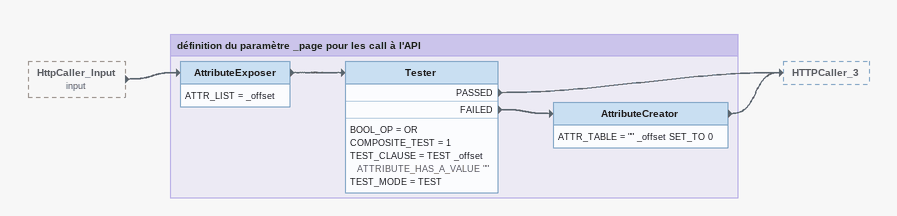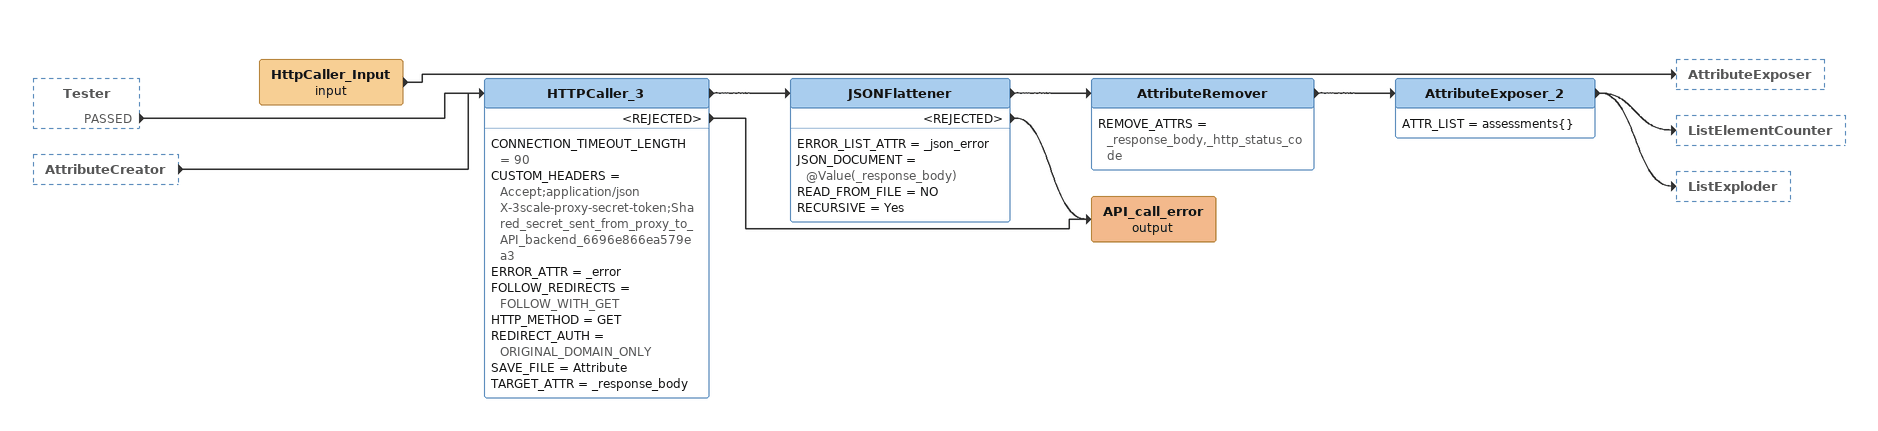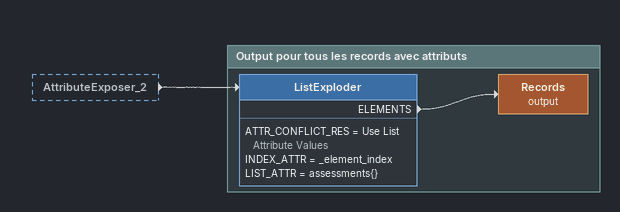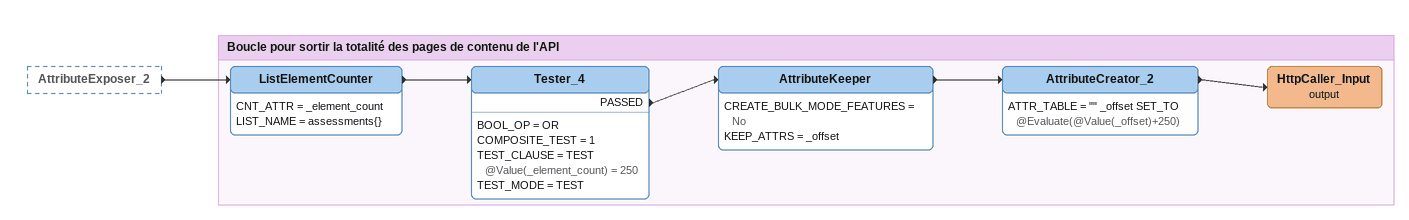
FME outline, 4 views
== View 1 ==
HttpCaller_Input (input) [outside]
    -> AttributeExposer

Bookmark: définition du paramètre _page pour les call à l'API
AttributeExposer
    ATTR_LIST = _offset
    -> Tester
Tester
    BOOL_OP = OR
    COMPOSITE_TEST = 1
    TEST_CLAUSE = TEST _offset ATTRIBUTE_HAS_A_VALUE ""
    TEST_MODE = TEST
    PASSED -> HTTPCaller_3
    FAILED -> AttributeCreator
AttributeCreator
    ATTR_TABLE = "" _offset SET_TO 0
    -> HTTPCaller_3

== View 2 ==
Tester [outside]
    PASSED -> HTTPCaller_3
AttributeCreator [outside]
    -> HTTPCaller_3
HttpCaller_Input (input)
    -> AttributeExposer
HTTPCaller_3
    CONNECTION_TIMEOUT_LENGTH = 90
    CUSTOM_HEADERS = Accept;application/json X-3scale-proxy-secret-token;Shared_secret_sent_from_proxy_to_API_backend_6696e866ea579ea3
    ERROR_ATTR = _error
    FOLLOW_REDIRECTS = FOLLOW_WITH_GET
    HTTP_METHOD = GET
    REDIRECT_AUTH = ORIGINAL_DOMAIN_ONLY
    SAVE_FILE = Attribute
    TARGET_ATTR = _response_body
    -> JSONFlattener
    <REJECTED> -> API_call_error (output)
JSONFlattener
    ERROR_LIST_ATTR = _json_error
    JSON_DOCUMENT = @Value(_response_body)
    READ_FROM_FILE = NO
    RECURSIVE = Yes
    -> AttributeRemover
    <REJECTED> -> API_call_error (output)
AttributeRemover
    REMOVE_ATTRS = _response_body,_http_status_code
    -> AttributeExposer_2
AttributeExposer_2
    ATTR_LIST = assessments{}
    -> ListElementCounter
    -> ListExploder
API_call_error (output)

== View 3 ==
AttributeExposer_2 [outside]
    -> ListExploder

Bookmark: Output pour tous les records avec attributs
ListExploder
    ATTR_CONFLICT_RES = Use List Attribute Values
    INDEX_ATTR = _element_index
    LIST_ATTR = assessments{}
    ELEMENTS -> Records (output)
Records (output)

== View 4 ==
AttributeExposer_2 [outside]
    -> ListElementCounter

Bookmark: Boucle pour sortir la totalité des pages de contenu de l'API
ListElementCounter
    CNT_ATTR = _element_count
    LIST_NAME = assessments{}
    -> Tester_4
Tester_4
    BOOL_OP = OR
    COMPOSITE_TEST = 1
    TEST_CLAUSE = TEST @Value(_element_count) = 250
    TEST_MODE = TEST
    PASSED -> AttributeKeeper
AttributeKeeper
    CREATE_BULK_MODE_FEATURES = No
    KEEP_ATTRS = _offset
    -> AttributeCreator_2
AttributeCreator_2
    ATTR_TABLE = "" _offset SET_TO @Evaluate(@Value(_offset)+250)
    -> HttpCaller_Input (output)
HttpCaller_Input (output)
